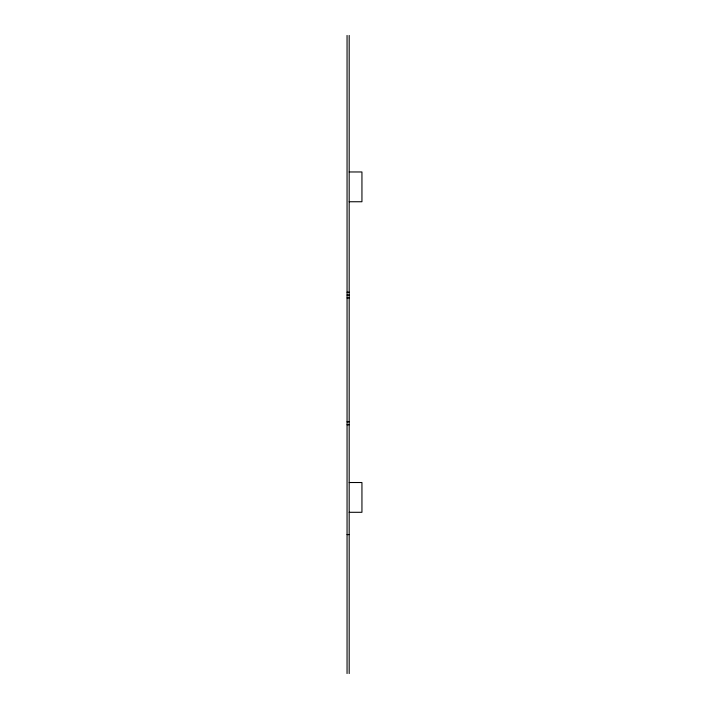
<?xml version="1.0" encoding="UTF-8"?>
<svg xmlns="http://www.w3.org/2000/svg" width="709" height="709" viewBox="0 0 709 709"><rect width="100%" height="100%" fill="white"/><g stroke="black" fill="none" stroke-linecap="round" stroke-linejoin="round"><path stroke-width="1.06" d="M349.183 171.968L361.944 171.968L361.944 201.746L349.183 201.746M347.055 292.205L349.183 292.205M347.055 295.059L349.183 295.059M347.055 297.94L349.183 297.94M347.055 421.828L349.183 421.828M347.055 424.78L349.183 424.78M349.183 482.519L361.944 482.519L361.944 512.297L349.183 512.297M347.055 534.595L349.183 534.595M349.183 35.45L349.183 673.55M347.055 35.45L347.055 673.55"/></g></svg>
